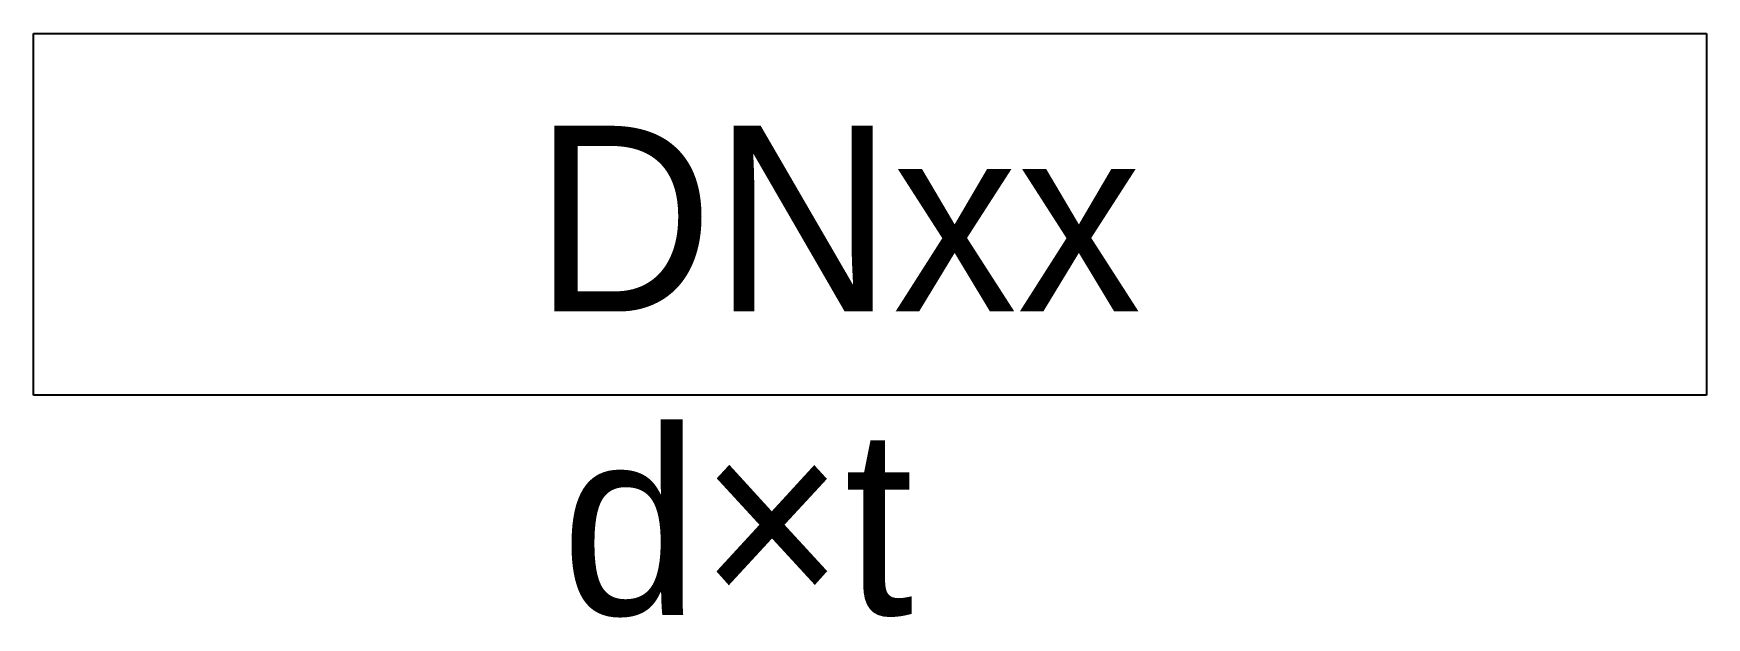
# Model space of a CAD drawing. Header units: metres. Extents: x -120314 to -118062, y -282946 to -282160.
import ezdxf

# ---------------------------------------------------------------- set-up
doc = ezdxf.new("R2010")
doc.units = ezdxf.units.M
doc.layers.add('1', color=7, linetype='Continuous')
doc.layers.add('DIM', color=4, linetype='Continuous')

msp = doc.modelspace()

# ---------------------------------------------------------------- linework, layer by layer
at = {"layer": '1'}
for p, q in [((-120313.8, -282160.1), (-118062.32, -282160.1)), ((-120313.8, -282647.05), (-120313.8, -282160.1)), ((-118062.32, -282160.1), (-118062.32, -282647.05)), ((-118062.32, -282647.05), (-120313.8, -282647.05))]:
    msp.add_line(p, q, dxfattribs=at)

# ---------------------------------------------------------------- texts
at = {"layer": 'DIM'}
for s, p in [('DNxx', (-119640.24, -282534.37)), ('d×t', (-119603.78, -282942.81))]:
    msp.add_text(s, height=250, dxfattribs=at).set_placement(p)

doc.saveas('drawing.dxf')
